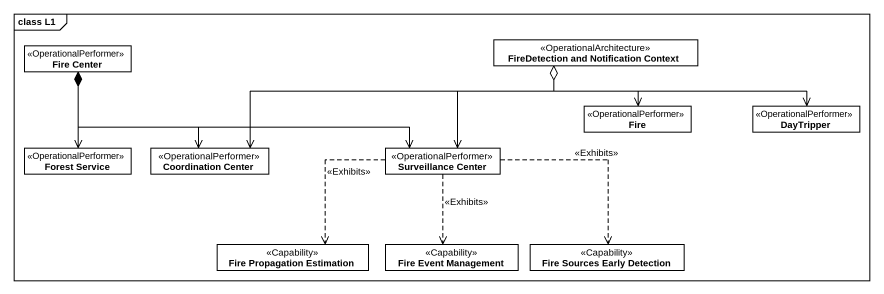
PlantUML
@startuml
mainframe class L1
hide circle
hide empty members
class "Fire Center" as Fire_Center <<OperationalPerformer>>
class "FireDetection and Notification Context" as FireDetection_and <<OperationalArchitecture>>
class Fire <<OperationalPerformer>>
class DayTripper <<OperationalPerformer>>
class "Forest Service" as Forest_Service <<OperationalPerformer>>
class "Coordination Center" as Coordination_Center <<OperationalPerformer>>
class "Surveillance Center" as Surveillance_Center <<OperationalPerformer>>
class "Fire Propagation Estimation" as Fire_Propagation_Estimation <<Capability>>
class "Fire Event Management" as Fire_Event_Management <<Capability>>
class "Fire Sources Early Detection" as Fire_Sources_Early_Detection <<Capability>>
Fire_Center *--> Forest_Service
Fire_Center *--> Coordination_Center
Fire_Center *-right-> Surveillance_Center
FireDetection_and o--> Fire
FireDetection_and o-right-> DayTripper
FireDetection_and o-left-> Coordination_Center
FireDetection_and o--> Surveillance_Center
Surveillance_Center ..> Fire_Propagation_Estimation : <<Exhibits>>
Surveillance_Center ..> Fire_Event_Management : <<Exhibits>>
Surveillance_Center .right.> Fire_Sources_Early_Detection : <<Exhibits>>
@enduml
